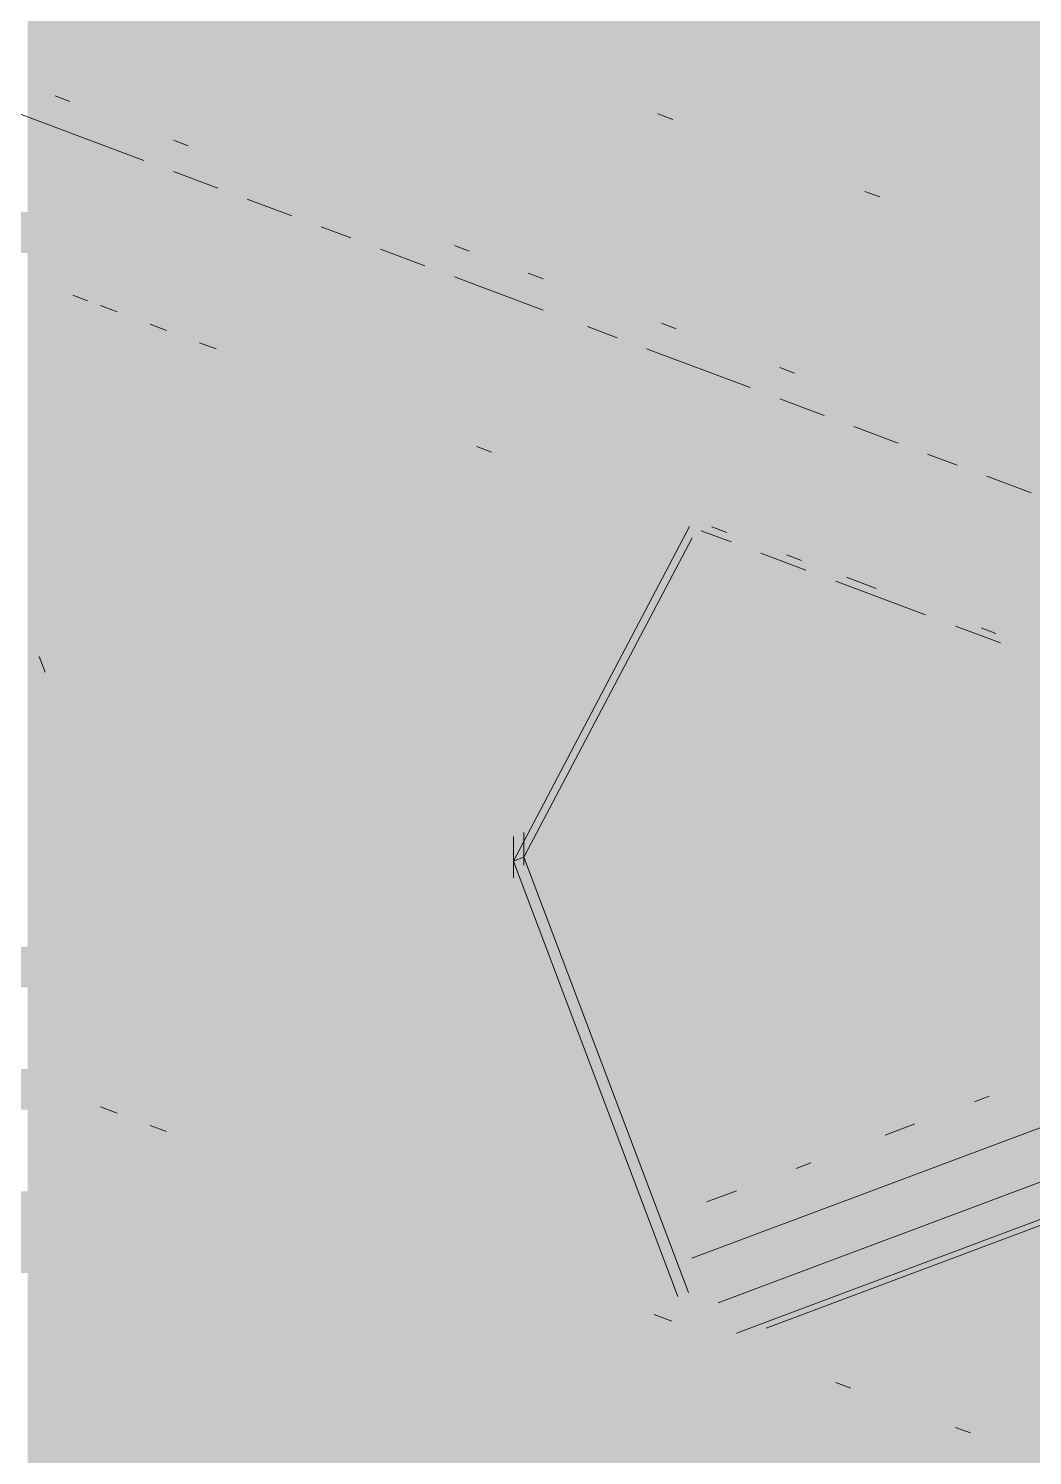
# Paper-space layout '03 3D Building and Roof' of a CAD drawing. Header units: millimetres. Extents: x 5 to 415, y 5 to 292.
# Drawn here: x 134.23 to 138.45, y 83.29 to 89.29 of the extents above; entities that cross this region are included whole.
import ezdxf

# ---------------------------------------------------------------- set-up
doc = ezdxf.new("R2010")
doc.units = ezdxf.units.MM
doc.layers.add('EXISTING', color=7, linetype='Continuous')
doc.layers.add('IMAGES', color=7, linetype='Continuous')

# ---------------------------------------------------------------- blocks, each defined once
blk = doc.blocks.new('SHEET_03')
at = {"layer": 'EXISTING', "color": 250, "lineweight": 9}
for p, q in [((134.7116, 88.7319), (134.0277, 88.9881)), ((134.3386, 89.0028), (134.4007, 88.9795)), ((136.9352, 88.904), (136.873, 88.9273)), ((134.836, 88.8164), (134.8982, 88.7931)), ((135.0225, 88.6154), (134.836, 88.6853)), ((135.3334, 88.499), (135.1469, 88.5688)), ((137.8057, 88.5779), (137.7435, 88.6012)), ((135.5821, 88.4058), (135.4578, 88.4524)), ((135.893, 88.2893), (135.7065, 88.3592)), ((136.0174, 88.3739), (136.0795, 88.3506)), ((136.3283, 88.2574), (136.3904, 88.2341)), ((136.3904, 88.103), (136.0174, 88.2428)), ((134.4127, 88.1652), (134.4756, 88.1416)), ((134.599, 88.0954), (134.5296, 88.1214)), ((134.8073, 88.0173), (134.7379, 88.0433)), ((136.7013, 87.9865), (136.577, 88.0331)), ((136.8879, 88.0478), (136.95, 88.0245)), ((135.0157, 87.9393), (134.9462, 87.9653)), ((137.2609, 87.7769), (136.8257, 87.94)), ((137.3853, 87.8614), (137.4475, 87.8381)), ((137.5718, 87.6604), (137.3853, 87.7303)), ((137.8827, 87.544), (137.6962, 87.6139)), ((136.1112, 87.5289), (136.1741, 87.5053)), ((138.1314, 87.4508), (138.0071, 87.4974)), ((138.4423, 87.3344), (138.2558, 87.4042)), ((136.2655, 85.7877), (137.0062, 87.1936)), ((137.1622, 87.1685), (137.0993, 87.192)), ((137.0169, 87.1464), (136.31, 85.8044)), ((137.0548, 87.1754), (137.1807, 87.1283)), ((137.3065, 87.0811), (137.4952, 87.0104)), ((137.4767, 87.0507), (137.4138, 87.0742)), ((137.621, 86.9633), (137.9985, 86.8219)), ((137.7913, 86.9328), (137.6655, 86.98)), ((138.1243, 86.7748), (138.313, 86.7041)), ((138.2945, 86.7443), (138.2316, 86.7679)), ((134.2719, 86.6468), (134.2966, 86.5814)), ((136.2655, 85.7534), (136.2655, 85.8908)), ((136.31, 85.9074), (136.31, 85.77)), ((136.31, 85.8044), (136.31, 85.8745)), ((136.2655, 85.8579), (136.2655, 85.7877)), ((136.2655, 85.7877), (136.31, 85.8044)), ((136.31, 85.8044), (137.0012, 83.9743)), ((136.2655, 85.7877), (136.2655, 85.7176)), ((136.9568, 83.9576), (136.2655, 85.7877)), ((137.0164, 84.1191), (139.0783, 84.8915)), ((138.2036, 84.7766), (138.266, 84.8)), ((134.5296, 84.7546), (134.599, 84.7286)), ((134.7379, 84.6766), (134.8073, 84.6506)), ((139.1886, 84.7044), (137.1266, 83.932)), ((137.8287, 84.6361), (137.9536, 84.6829)), ((137.2039, 83.804), (139.0783, 84.5062)), ((137.3288, 83.8254), (139.0783, 84.4808)), ((137.4538, 84.4957), (137.5162, 84.5191)), ((137.0789, 84.3552), (137.2038, 84.402)), ((136.858, 83.8824), (136.9321, 83.8546)), ((137.6839, 83.573), (137.621, 83.5966)), ((138.1872, 83.3845), (138.1243, 83.408))]:
    blk.add_line(p, q, dxfattribs=at)
at = {"layer": 'IMAGES', "color": 7}
for points in [[(134.2231, 89.2), (135.2513, 89.2), (134.2231, 89.3714), (135.2513, 89.3714)], [(135.2513, 89.2), (135.4227, 89.2), (135.2513, 89.3714), (135.4227, 89.3714)], [(135.4227, 89.2), (135.7654, 89.2), (135.4227, 89.3714), (135.7654, 89.3714)], [(135.7654, 89.2), (136.2795, 89.2), (135.7654, 89.3714), (136.2795, 89.3714)], [(136.2795, 89.2), (136.4509, 89.2), (136.2795, 89.3714), (136.4509, 89.3714)], [(136.4509, 89.2), (149.3031, 89.2), (136.4509, 89.3714), (149.3031, 89.3714)], [(134.2231, 89.0286), (134.5659, 89.0286), (134.2231, 89.2), (134.5659, 89.2)], [(134.5659, 89.0286), (134.7372, 89.0286), (134.5659, 89.2), (134.7372, 89.2)], [(134.7372, 89.0286), (135.7654, 89.0286), (134.7372, 89.2), (135.7654, 89.2)], [(135.7654, 89.0286), (135.9368, 89.0286), (135.7654, 89.2), (135.9368, 89.2)], [(135.9368, 89.0286), (136.2795, 89.0286), (135.9368, 89.2), (136.2795, 89.2)], [(136.2795, 89.0286), (136.6222, 89.0286), (136.2795, 89.2), (136.6222, 89.2)], [(136.6222, 89.0286), (136.7936, 89.0286), (136.6222, 89.2), (136.7936, 89.2)], [(136.7936, 89.0286), (136.965, 89.0286), (136.7936, 89.2), (136.965, 89.2)], [(136.965, 89.0286), (137.1363, 89.0286), (136.965, 89.2), (137.1363, 89.2)], [(137.1363, 89.0286), (148.9604, 89.0286), (137.1363, 89.2), (148.9604, 89.2)], [(134.2231, 88.6857), (134.3945, 88.6857), (134.2231, 89.0286), (134.3945, 89.0286)], [(134.3945, 88.8571), (134.5659, 88.8571), (134.3945, 89.0286), (134.5659, 89.0286)], [(134.5659, 88.8571), (135.08, 88.8571), (134.5659, 89.0286), (135.08, 89.0286)], [(135.08, 88.8571), (135.2513, 88.8571), (135.08, 89.0286), (135.2513, 89.0286)], [(135.2513, 88.8571), (136.1081, 88.8571), (135.2513, 89.0286), (136.1081, 89.0286)], [(136.1081, 88.8571), (136.2795, 88.8571), (136.1081, 89.0286), (136.2795, 89.0286)], [(136.2795, 88.8571), (136.7936, 88.8571), (136.2795, 89.0286), (136.7936, 89.0286)], [(136.7936, 88.8571), (136.965, 88.8571), (136.7936, 89.0286), (136.965, 89.0286)], [(136.965, 88.8571), (137.1363, 88.8571), (136.965, 89.0286), (137.1363, 89.0286)], [(137.1363, 88.8571), (137.3077, 88.8571), (137.1363, 89.0286), (137.3077, 89.0286)], [(137.3077, 88.8571), (137.479, 88.8571), (137.3077, 89.0286), (137.479, 89.0286)], [(137.479, 88.8571), (148.2749, 88.8571), (137.479, 89.0286), (148.2749, 89.0286)], [(134.3945, 88.6857), (134.5659, 88.6857), (134.3945, 88.8571), (134.5659, 88.8571)], [(134.5659, 88.6857), (134.7372, 88.6857), (134.5659, 88.8571), (134.7372, 88.8571)], [(134.7372, 88.6857), (134.9086, 88.6857), (134.7372, 88.8571), (134.9086, 88.8571)], [(134.9086, 88.6857), (135.08, 88.6857), (134.9086, 88.8571), (135.08, 88.8571)], [(135.08, 88.6857), (135.2513, 88.6857), (135.08, 88.8571), (135.2513, 88.8571)], [(135.2513, 88.6857), (135.4227, 88.6857), (135.2513, 88.8571), (135.4227, 88.8571)], [(135.4227, 88.6857), (135.594, 88.6857), (135.4227, 88.8571), (135.594, 88.8571)], [(135.594, 88.6857), (136.965, 88.6857), (135.594, 88.8571), (136.965, 88.8571)], [(136.965, 88.6857), (137.3077, 88.6857), (136.965, 88.8571), (137.3077, 88.8571)], [(137.3077, 88.6857), (137.6504, 88.6857), (137.3077, 88.8571), (137.6504, 88.8571)], [(137.6504, 88.6857), (137.8218, 88.6857), (137.6504, 88.8571), (137.8218, 88.8571)], [(137.8218, 88.6857), (137.9931, 88.6857), (137.8218, 88.8571), (137.9931, 88.8571)], [(137.9931, 88.6857), (147.7608, 88.6857), (137.9931, 88.8571), (147.7608, 88.8571)], [(134.2231, 88.5143), (134.5659, 88.5143), (134.2231, 88.6857), (134.5659, 88.6857)], [(134.5659, 88.5143), (134.9086, 88.5143), (134.5659, 88.6857), (134.9086, 88.6857)], [(134.9086, 88.5143), (135.2513, 88.5143), (134.9086, 88.6857), (135.2513, 88.6857)], [(135.2513, 88.5143), (135.4227, 88.5143), (135.2513, 88.6857), (135.4227, 88.6857)], [(135.4227, 88.5143), (135.594, 88.5143), (135.4227, 88.6857), (135.594, 88.6857)], [(135.594, 88.5143), (135.7654, 88.5143), (135.594, 88.6857), (135.7654, 88.6857)], [(135.7654, 88.5143), (135.9368, 88.5143), (135.7654, 88.6857), (135.9368, 88.6857)], [(135.9368, 88.5143), (136.1081, 88.5143), (135.9368, 88.6857), (136.1081, 88.6857)], [(136.1081, 88.5143), (137.3077, 88.5143), (136.1081, 88.6857), (137.3077, 88.6857)], [(137.3077, 88.5143), (137.479, 88.5143), (137.3077, 88.6857), (137.479, 88.6857)], [(137.479, 88.5143), (137.6504, 88.5143), (137.479, 88.6857), (137.6504, 88.6857)], [(137.6504, 88.5143), (137.9931, 88.5143), (137.6504, 88.6857), (137.9931, 88.6857)], [(137.9931, 88.5143), (138.1645, 88.5143), (137.9931, 88.6857), (138.1645, 88.6857)], [(138.1645, 88.5143), (138.3359, 88.5143), (138.1645, 88.6857), (138.3359, 88.6857)], [(138.3359, 88.5143), (138.5072, 88.5143), (138.3359, 88.6857), (138.5072, 88.6857)], [(134.0518, 88.3429), (134.3945, 88.3429), (134.0518, 88.5143), (134.3945, 88.5143)], [(134.3945, 88.3429), (134.5659, 88.3429), (134.3945, 88.5143), (134.5659, 88.5143)], [(134.5659, 88.3429), (134.9086, 88.3429), (134.5659, 88.5143), (134.9086, 88.5143)], [(134.9086, 88.3429), (135.08, 88.3429), (134.9086, 88.5143), (135.08, 88.5143)], [(135.08, 88.3429), (135.2513, 88.3429), (135.08, 88.5143), (135.2513, 88.5143)], [(135.2513, 88.3429), (135.594, 88.3429), (135.2513, 88.5143), (135.594, 88.5143)], [(135.594, 88.3429), (135.7654, 88.3429), (135.594, 88.5143), (135.7654, 88.5143)], [(135.7654, 88.3429), (135.9368, 88.3429), (135.7654, 88.5143), (135.9368, 88.5143)], [(135.9368, 88.3429), (136.1081, 88.3429), (135.9368, 88.5143), (136.1081, 88.5143)], [(136.1081, 88.3429), (136.2795, 88.3429), (136.1081, 88.5143), (136.2795, 88.5143)], [(136.2795, 88.3429), (136.6222, 88.3429), (136.2795, 88.5143), (136.6222, 88.5143)], [(136.6222, 88.3429), (137.9931, 88.3429), (136.6222, 88.5143), (137.9931, 88.5143)], [(137.9931, 88.3429), (138.1645, 88.3429), (137.9931, 88.5143), (138.1645, 88.5143)], [(138.1645, 88.3429), (138.3359, 88.3429), (138.1645, 88.5143), (138.3359, 88.5143)], [(138.3359, 88.3429), (138.5072, 88.3429), (138.3359, 88.5143), (138.5072, 88.5143)], [(134.2231, 88.1714), (134.3945, 88.1714), (134.2231, 88.3429), (134.3945, 88.3429)], [(134.3945, 88.1714), (134.5659, 88.1714), (134.3945, 88.3429), (134.5659, 88.3429)], [(134.5659, 88.1714), (134.7372, 88.1714), (134.5659, 88.3429), (134.7372, 88.3429)], [(134.7372, 88.1714), (135.08, 88.1714), (134.7372, 88.3429), (135.08, 88.3429)], [(135.08, 88.1714), (135.4227, 88.1714), (135.08, 88.3429), (135.4227, 88.3429)], [(135.4227, 88.1714), (135.594, 88.1714), (135.4227, 88.3429), (135.594, 88.3429)], [(135.594, 88.1714), (135.7654, 88.1714), (135.594, 88.3429), (135.7654, 88.3429)], [(135.7654, 88.1714), (135.9368, 88.1714), (135.7654, 88.3429), (135.9368, 88.3429)], [(135.9368, 88.1714), (136.1081, 88.1714), (135.9368, 88.3429), (136.1081, 88.3429)], [(136.1081, 88.1714), (136.2795, 88.1714), (136.1081, 88.3429), (136.2795, 88.3429)], [(136.2795, 88.1714), (136.4509, 88.1714), (136.2795, 88.3429), (136.4509, 88.3429)], [(136.4509, 88.1714), (136.6222, 88.1714), (136.4509, 88.3429), (136.6222, 88.3429)], [(136.6222, 88.1714), (137.1363, 88.1714), (136.6222, 88.3429), (137.1363, 88.3429)], [(137.1363, 88.1714), (137.9931, 88.1714), (137.1363, 88.3429), (137.9931, 88.3429)], [(137.9931, 88.1714), (138.3359, 88.1714), (137.9931, 88.3429), (138.3359, 88.3429)], [(138.3359, 88.1714), (138.5072, 88.1714), (138.3359, 88.3429), (138.5072, 88.3429)], [(134.2231, 88), (134.5659, 88), (134.2231, 88.1714), (134.5659, 88.1714)], [(134.5659, 88), (134.7372, 88), (134.5659, 88.1714), (134.7372, 88.1714)], [(134.7372, 88), (134.9086, 88), (134.7372, 88.1714), (134.9086, 88.1714)], [(134.9086, 88), (135.08, 88), (134.9086, 88.1714), (135.08, 88.1714)], [(135.08, 88), (135.2513, 88), (135.08, 88.1714), (135.2513, 88.1714)], [(135.2513, 88), (135.4227, 88), (135.2513, 88.1714), (135.4227, 88.1714)], [(135.4227, 88), (135.594, 88), (135.4227, 88.1714), (135.594, 88.1714)], [(135.594, 88), (135.7654, 88), (135.594, 88.1714), (135.7654, 88.1714)], [(135.7654, 88), (135.9368, 88), (135.7654, 88.1714), (135.9368, 88.1714)], [(135.9368, 88), (136.1081, 88), (135.9368, 88.1714), (136.1081, 88.1714)], [(136.1081, 88), (136.2795, 88), (136.1081, 88.1714), (136.2795, 88.1714)], [(136.2795, 88), (136.4509, 88), (136.2795, 88.1714), (136.4509, 88.1714)], [(136.4509, 88), (136.6222, 88), (136.4509, 88.1714), (136.6222, 88.1714)], [(136.6222, 88), (136.7936, 88), (136.6222, 88.1714), (136.7936, 88.1714)], [(136.7936, 88), (136.965, 88), (136.7936, 88.1714), (136.965, 88.1714)], [(136.965, 88), (137.1363, 88), (136.965, 88.1714), (137.1363, 88.1714)], [(137.1363, 88), (137.3077, 88), (137.1363, 88.1714), (137.3077, 88.1714)], [(137.3077, 88), (137.479, 88), (137.3077, 88.1714), (137.479, 88.1714)], [(137.479, 88), (137.6504, 88), (137.479, 88.1714), (137.6504, 88.1714)], [(137.6504, 88), (138.3359, 88), (137.6504, 88.1714), (138.3359, 88.1714)], [(138.3359, 88), (138.5072, 88), (138.3359, 88.1714), (138.5072, 88.1714)], [(134.2231, 87.8286), (134.3945, 87.8286), (134.2231, 88), (134.3945, 88)], [(134.3945, 87.8286), (134.5659, 87.8286), (134.3945, 88), (134.5659, 88)], [(134.5659, 87.8286), (134.7372, 87.8286), (134.5659, 88), (134.7372, 88)], [(134.7372, 87.8286), (134.9086, 87.8286), (134.7372, 88), (134.9086, 88)], [(134.9086, 87.8286), (135.08, 87.8286), (134.9086, 88), (135.08, 88)], [(135.08, 87.8286), (135.2513, 87.8286), (135.08, 88), (135.2513, 88)], [(135.2513, 87.8286), (135.9368, 87.8286), (135.2513, 88), (135.9368, 88)], [(135.9368, 87.8286), (136.2795, 87.8286), (135.9368, 88), (136.2795, 88)], [(136.2795, 87.8286), (136.4509, 87.8286), (136.2795, 88), (136.4509, 88)], [(136.4509, 87.8286), (136.6222, 87.8286), (136.4509, 88), (136.6222, 88)], [(136.6222, 87.8286), (136.965, 87.8286), (136.6222, 88), (136.965, 88)], [(136.965, 87.8286), (137.1363, 87.8286), (136.965, 88), (137.1363, 88)], [(137.1363, 87.8286), (137.3077, 87.8286), (137.1363, 88), (137.3077, 88)], [(137.3077, 87.8286), (137.479, 87.8286), (137.3077, 88), (137.479, 88)], [(137.479, 87.8286), (137.6504, 87.8286), (137.479, 88), (137.6504, 88)], [(137.6504, 87.8286), (137.8218, 87.8286), (137.6504, 88), (137.8218, 88)], [(137.8218, 87.8286), (138.8499, 87.8286), (137.8218, 88), (138.8499, 88)], [(134.2231, 87.6571), (134.3945, 87.6571), (134.2231, 87.8286), (134.3945, 87.8286)], [(134.3945, 87.6571), (134.7372, 87.6571), (134.3945, 87.8286), (134.7372, 87.8286)], [(134.7372, 87.6571), (134.9086, 87.6571), (134.7372, 87.8286), (134.9086, 87.8286)], [(134.9086, 87.6571), (135.08, 87.6571), (134.9086, 87.8286), (135.08, 87.8286)], [(135.08, 87.6571), (135.2513, 87.6571), (135.08, 87.8286), (135.2513, 87.8286)], [(135.2513, 87.6571), (135.4227, 87.6571), (135.2513, 87.8286), (135.4227, 87.8286)], [(135.4227, 87.6571), (135.594, 87.6571), (135.4227, 87.8286), (135.594, 87.8286)], [(135.594, 87.6571), (135.7654, 87.6571), (135.594, 87.8286), (135.7654, 87.8286)], [(135.7654, 87.6571), (135.9368, 87.6571), (135.7654, 87.8286), (135.9368, 87.8286)], [(135.9368, 87.6571), (136.1081, 87.6571), (135.9368, 87.8286), (136.1081, 87.8286)], [(136.1081, 87.6571), (136.6222, 87.6571), (136.1081, 87.8286), (136.6222, 87.8286)], [(136.6222, 87.6571), (136.7936, 87.6571), (136.6222, 87.8286), (136.7936, 87.8286)], [(136.7936, 87.6571), (136.965, 87.6571), (136.7936, 87.8286), (136.965, 87.8286)], [(136.965, 87.6571), (137.1363, 87.6571), (136.965, 87.8286), (137.1363, 87.8286)], [(137.1363, 87.6571), (137.3077, 87.6571), (137.1363, 87.8286), (137.3077, 87.8286)], [(137.3077, 87.6571), (137.479, 87.6571), (137.3077, 87.8286), (137.479, 87.8286)], [(137.479, 87.6571), (137.6504, 87.6571), (137.479, 87.8286), (137.6504, 87.8286)], [(137.6504, 87.6571), (137.8218, 87.6571), (137.6504, 87.8286), (137.8218, 87.8286)], [(137.8218, 87.6571), (137.9931, 87.6571), (137.8218, 87.8286), (137.9931, 87.8286)], [(137.9931, 87.6571), (138.1645, 87.6571), (137.9931, 87.8286), (138.1645, 87.8286)], [(138.1645, 87.6571), (138.3359, 87.6571), (138.1645, 87.8286), (138.3359, 87.8286)], [(138.3359, 87.6571), (139.364, 87.6571), (138.3359, 87.8286), (139.364, 87.8286)], [(134.2231, 87.4857), (134.9086, 87.4857), (134.2231, 87.6571), (134.9086, 87.6571)], [(134.9086, 87.4857), (135.08, 87.4857), (134.9086, 87.6571), (135.08, 87.6571)], [(135.08, 87.4857), (135.2513, 87.4857), (135.08, 87.6571), (135.2513, 87.6571)], [(135.2513, 87.4857), (135.594, 87.4857), (135.2513, 87.6571), (135.594, 87.6571)], [(135.594, 87.4857), (135.7654, 87.4857), (135.594, 87.6571), (135.7654, 87.6571)], [(135.7654, 87.4857), (135.9368, 87.4857), (135.7654, 87.6571), (135.9368, 87.6571)], [(135.9368, 87.4857), (136.1081, 87.4857), (135.9368, 87.6571), (136.1081, 87.6571)], [(136.1081, 87.4857), (136.2795, 87.4857), (136.1081, 87.6571), (136.2795, 87.6571)], [(136.2795, 87.4857), (136.4509, 87.4857), (136.2795, 87.6571), (136.4509, 87.6571)], [(136.4509, 87.4857), (136.6222, 87.4857), (136.4509, 87.6571), (136.6222, 87.6571)], [(136.6222, 87.4857), (136.7936, 87.4857), (136.6222, 87.6571), (136.7936, 87.6571)], [(136.7936, 87.4857), (137.1363, 87.4857), (136.7936, 87.6571), (137.1363, 87.6571)], [(137.1363, 87.4857), (137.3077, 87.4857), (137.1363, 87.6571), (137.3077, 87.6571)], [(137.3077, 87.4857), (137.479, 87.4857), (137.3077, 87.6571), (137.479, 87.6571)], [(137.479, 87.4857), (137.6504, 87.4857), (137.479, 87.6571), (137.6504, 87.6571)], [(137.6504, 87.4857), (137.9931, 87.4857), (137.6504, 87.6571), (137.9931, 87.6571)], [(137.9931, 87.4857), (138.1645, 87.4857), (137.9931, 87.6571), (138.1645, 87.6571)], [(138.1645, 87.4857), (138.3359, 87.4857), (138.1645, 87.6571), (138.3359, 87.6571)], [(138.3359, 87.4857), (138.5072, 87.4857), (138.3359, 87.6571), (138.5072, 87.6571)], [(134.2231, 87.1429), (134.3945, 87.1429), (134.2231, 87.4857), (134.3945, 87.4857)], [(134.3945, 87.3143), (135.594, 87.3143), (134.3945, 87.4857), (135.594, 87.4857)], [(135.594, 87.3143), (135.9368, 87.3143), (135.594, 87.4857), (135.9368, 87.4857)], [(135.9368, 87.3143), (136.1081, 87.3143), (135.9368, 87.4857), (136.1081, 87.4857)], [(136.1081, 87.3143), (136.2795, 87.3143), (136.1081, 87.4857), (136.2795, 87.4857)], [(136.2795, 87.3143), (136.4509, 87.3143), (136.2795, 87.4857), (136.4509, 87.4857)], [(136.4509, 87.3143), (136.6222, 87.3143), (136.4509, 87.4857), (136.6222, 87.4857)], [(136.6222, 87.3143), (136.7936, 87.3143), (136.6222, 87.4857), (136.7936, 87.4857)], [(136.7936, 87.3143), (136.965, 87.3143), (136.7936, 87.4857), (136.965, 87.4857)], [(136.965, 87.3143), (137.479, 87.3143), (136.965, 87.4857), (137.479, 87.4857)], [(137.479, 87.3143), (137.6504, 87.3143), (137.479, 87.4857), (137.6504, 87.4857)], [(137.6504, 87.3143), (137.8218, 87.3143), (137.6504, 87.4857), (137.8218, 87.4857)], [(137.8218, 87.3143), (137.9931, 87.3143), (137.8218, 87.4857), (137.9931, 87.4857)], [(137.9931, 87.3143), (138.1645, 87.3143), (137.9931, 87.4857), (138.1645, 87.4857)], [(138.1645, 87.3143), (138.3359, 87.3143), (138.1645, 87.4857), (138.3359, 87.4857)], [(138.3359, 87.3143), (138.5072, 87.3143), (138.3359, 87.4857), (138.5072, 87.4857)], [(134.3945, 87.1429), (135.9368, 87.1429), (134.3945, 87.3143), (135.9368, 87.3143)], [(135.9368, 87.1429), (136.4509, 87.1429), (135.9368, 87.3143), (136.4509, 87.3143)], [(136.4509, 87.1429), (136.6222, 87.1429), (136.4509, 87.3143), (136.6222, 87.3143)], [(136.6222, 87.1429), (136.965, 87.1429), (136.6222, 87.3143), (136.965, 87.3143)], [(136.965, 87.1429), (137.1363, 87.1429), (136.965, 87.3143), (137.1363, 87.3143)], [(137.1363, 87.1429), (137.3077, 87.1429), (137.1363, 87.3143), (137.3077, 87.3143)], [(137.3077, 87.1429), (137.479, 87.1429), (137.3077, 87.3143), (137.479, 87.3143)], [(137.479, 87.1429), (137.9931, 87.1429), (137.479, 87.3143), (137.9931, 87.3143)], [(137.9931, 87.1429), (138.1645, 87.1429), (137.9931, 87.3143), (138.1645, 87.3143)], [(138.1645, 87.1429), (138.3359, 87.1429), (138.1645, 87.3143), (138.3359, 87.3143)], [(138.3359, 87.1429), (138.6786, 87.1429), (138.3359, 87.3143), (138.6786, 87.3143)], [(134.2231, 86.9714), (134.3945, 86.9714), (134.2231, 87.1429), (134.3945, 87.1429)], [(134.3945, 86.9714), (136.4509, 86.9714), (134.3945, 87.1429), (136.4509, 87.1429)], [(136.4509, 86.9714), (136.6222, 86.9714), (136.4509, 87.1429), (136.6222, 87.1429)], [(136.6222, 86.9714), (136.7936, 86.9714), (136.6222, 87.1429), (136.7936, 87.1429)], [(136.7936, 86.9714), (136.965, 86.9714), (136.7936, 87.1429), (136.965, 87.1429)], [(136.965, 86.9714), (137.1363, 86.9714), (136.965, 87.1429), (137.1363, 87.1429)], [(137.1363, 86.9714), (137.3077, 86.9714), (137.1363, 87.1429), (137.3077, 87.1429)], [(137.3077, 86.9714), (137.479, 86.9714), (137.3077, 87.1429), (137.479, 87.1429)], [(137.479, 86.9714), (137.6504, 86.9714), (137.479, 87.1429), (137.6504, 87.1429)], [(137.6504, 86.9714), (137.8218, 86.9714), (137.6504, 87.1429), (137.8218, 87.1429)], [(137.8218, 86.9714), (138.3359, 86.9714), (137.8218, 87.1429), (138.3359, 87.1429)], [(138.3359, 86.8), (138.5072, 86.8), (138.3359, 87.1429), (138.5072, 87.1429)], [(134.2231, 86.8), (134.3945, 86.8), (134.2231, 86.9714), (134.3945, 86.9714)], [(134.3945, 86.6286), (134.5659, 86.6286), (134.3945, 86.9714), (134.5659, 86.9714)], [(134.5659, 86.8), (136.6222, 86.8), (134.5659, 86.9714), (136.6222, 86.9714)], [(136.6222, 86.8), (136.7936, 86.8), (136.6222, 86.9714), (136.7936, 86.9714)], [(136.7936, 86.8), (136.965, 86.8), (136.7936, 86.9714), (136.965, 86.9714)], [(136.965, 86.8), (137.1363, 86.8), (136.965, 86.9714), (137.1363, 86.9714)], [(137.1363, 86.8), (137.3077, 86.8), (137.1363, 86.9714), (137.3077, 86.9714)], [(137.3077, 86.8), (137.479, 86.8), (137.3077, 86.9714), (137.479, 86.9714)], [(137.479, 86.8), (137.6504, 86.8), (137.479, 86.9714), (137.6504, 86.9714)], [(137.6504, 86.8), (137.8218, 86.8), (137.6504, 86.9714), (137.8218, 86.9714)], [(137.8218, 86.8), (137.9931, 86.8), (137.8218, 86.9714), (137.9931, 86.9714)], [(137.9931, 86.8), (138.1645, 86.8), (137.9931, 86.9714), (138.1645, 86.9714)], [(138.1645, 86.8), (138.3359, 86.8), (138.1645, 86.9714), (138.3359, 86.9714)], [(134.2231, 86.6286), (134.3945, 86.6286), (134.2231, 86.8), (134.3945, 86.8)], [(134.5659, 86.6286), (136.4509, 86.6286), (134.5659, 86.8), (136.4509, 86.8)], [(136.4509, 86.6286), (136.6222, 86.6286), (136.4509, 86.8), (136.6222, 86.8)], [(136.6222, 86.6286), (136.7936, 86.6286), (136.6222, 86.8), (136.7936, 86.8)], [(136.7936, 86.6286), (136.965, 86.6286), (136.7936, 86.8), (136.965, 86.8)], [(136.965, 86.6286), (137.1363, 86.6286), (136.965, 86.8), (137.1363, 86.8)], [(137.1363, 86.6286), (137.3077, 86.6286), (137.1363, 86.8), (137.3077, 86.8)], [(137.3077, 86.6286), (137.479, 86.6286), (137.3077, 86.8), (137.479, 86.8)], [(137.479, 86.6286), (137.6504, 86.6286), (137.479, 86.8), (137.6504, 86.8)], [(137.6504, 86.6286), (137.8218, 86.6286), (137.6504, 86.8), (137.8218, 86.8)], [(137.8218, 86.6286), (137.9931, 86.6286), (137.8218, 86.8), (137.9931, 86.8)], [(137.9931, 86.6286), (138.3359, 86.6286), (137.9931, 86.8), (138.3359, 86.8)], [(138.3359, 86.6286), (138.5072, 86.6286), (138.3359, 86.8), (138.5072, 86.8)], [(134.2231, 86.2857), (134.3945, 86.2857), (134.2231, 86.6286), (134.3945, 86.6286)], [(134.3945, 86.4571), (134.5659, 86.4571), (134.3945, 86.6286), (134.5659, 86.6286)], [(134.5659, 86.1143), (136.2795, 86.1143), (134.5659, 86.6286), (136.2795, 86.6286)], [(136.2795, 86.2857), (136.4509, 86.2857), (136.2795, 86.6286), (136.4509, 86.6286)], [(136.4509, 86.4571), (136.6222, 86.4571), (136.4509, 86.6286), (136.6222, 86.6286)], [(136.6222, 86.4571), (136.7936, 86.4571), (136.6222, 86.6286), (136.7936, 86.6286)], [(136.7936, 86.4571), (136.965, 86.4571), (136.7936, 86.6286), (136.965, 86.6286)], [(136.965, 86.4571), (137.1363, 86.4571), (136.965, 86.6286), (137.1363, 86.6286)], [(137.1363, 86.4571), (137.8218, 86.4571), (137.1363, 86.6286), (137.8218, 86.6286)], [(137.8218, 86.4571), (138.1645, 86.4571), (137.8218, 86.6286), (138.1645, 86.6286)], [(138.1645, 86.4571), (138.3359, 86.4571), (138.1645, 86.6286), (138.3359, 86.6286)], [(138.3359, 86.4571), (138.6786, 86.4571), (138.3359, 86.6286), (138.6786, 86.6286)], [(134.3945, 86.2857), (134.5659, 86.2857), (134.3945, 86.4571), (134.5659, 86.4571)], [(136.4509, 86.2857), (136.6222, 86.2857), (136.4509, 86.4571), (136.6222, 86.4571)], [(136.6222, 86.2857), (136.7936, 86.2857), (136.6222, 86.4571), (136.7936, 86.4571)], [(136.7936, 86.2857), (137.1363, 86.2857), (136.7936, 86.4571), (137.1363, 86.4571)], [(137.1363, 86.2857), (138.1645, 86.2857), (137.1363, 86.4571), (138.1645, 86.4571)], [(138.1645, 86.2857), (138.3359, 86.2857), (138.1645, 86.4571), (138.3359, 86.4571)], [(138.3359, 86.2857), (138.5072, 86.2857), (138.3359, 86.4571), (138.5072, 86.4571)], [(134.2231, 86.1143), (134.3945, 86.1143), (134.2231, 86.2857), (134.3945, 86.2857)], [(134.3945, 86.1143), (134.5659, 86.1143), (134.3945, 86.2857), (134.5659, 86.2857)], [(136.2795, 86.1143), (136.4509, 86.1143), (136.2795, 86.2857), (136.4509, 86.2857)], [(136.4509, 86.1143), (136.6222, 86.1143), (136.4509, 86.2857), (136.6222, 86.2857)], [(136.6222, 86.1143), (136.7936, 86.1143), (136.6222, 86.2857), (136.7936, 86.2857)], [(136.7936, 86.1143), (136.965, 86.1143), (136.7936, 86.2857), (136.965, 86.2857)], [(136.965, 86.1143), (138.3359, 86.1143), (136.965, 86.2857), (138.3359, 86.2857)], [(138.3359, 85.9429), (138.5072, 85.9429), (138.3359, 86.2857), (138.5072, 86.2857)], [(134.2231, 85.9429), (134.3945, 85.9429), (134.2231, 86.1143), (134.3945, 86.1143)], [(134.3945, 85.9429), (136.1081, 85.9429), (134.3945, 86.1143), (136.1081, 86.1143)], [(136.1081, 85.9429), (136.2795, 85.9429), (136.1081, 86.1143), (136.2795, 86.1143)], [(136.2795, 85.9429), (136.4509, 85.9429), (136.2795, 86.1143), (136.4509, 86.1143)], [(136.4509, 85.9429), (136.6222, 85.9429), (136.4509, 86.1143), (136.6222, 86.1143)], [(136.6222, 85.7714), (136.7936, 85.7714), (136.6222, 86.1143), (136.7936, 86.1143)], [(136.7936, 85.9429), (138.3359, 85.9429), (136.7936, 86.1143), (138.3359, 86.1143)], [(134.2231, 85.6), (134.3945, 85.6), (134.2231, 85.9429), (134.3945, 85.9429)], [(134.3945, 85.6), (135.9368, 85.6), (134.3945, 85.9429), (135.9368, 85.9429)], [(135.9368, 85.6), (136.1081, 85.6), (135.9368, 85.9429), (136.1081, 85.9429)], [(136.1081, 85.7714), (136.2795, 85.7714), (136.1081, 85.9429), (136.2795, 85.9429)], [(136.2795, 85.7714), (136.4509, 85.7714), (136.2795, 85.9429), (136.4509, 85.9429)], [(136.4509, 85.7714), (136.6222, 85.7714), (136.4509, 85.9429), (136.6222, 85.9429)], [(136.7936, 85.7714), (138.5072, 85.7714), (136.7936, 85.9429), (138.5072, 85.9429)], [(136.1081, 85.6), (136.2795, 85.6), (136.1081, 85.7714), (136.2795, 85.7714)], [(136.2795, 85.6), (136.4509, 85.6), (136.2795, 85.7714), (136.4509, 85.7714)], [(136.4509, 85.6), (136.6222, 85.6), (136.4509, 85.7714), (136.6222, 85.7714)], [(136.6222, 85.6), (136.7936, 85.6), (136.6222, 85.7714), (136.7936, 85.7714)], [(136.7936, 85.6), (138.6786, 85.6), (136.7936, 85.7714), (138.6786, 85.7714)], [(134.2231, 85.4286), (136.1081, 85.4286), (134.2231, 85.6), (136.1081, 85.6)], [(136.1081, 85.4286), (136.2795, 85.4286), (136.1081, 85.6), (136.2795, 85.6)], [(136.2795, 85.4286), (136.6222, 85.4286), (136.2795, 85.6), (136.6222, 85.6)], [(136.6222, 85.2571), (136.7936, 85.2571), (136.6222, 85.6), (136.7936, 85.6)], [(136.7936, 85.4286), (138.5072, 85.4286), (136.7936, 85.6), (138.5072, 85.6)], [(134.0518, 85.2571), (136.1081, 85.2571), (134.0518, 85.4286), (136.1081, 85.4286)], [(136.1081, 85.2571), (136.2795, 85.2571), (136.1081, 85.4286), (136.2795, 85.4286)], [(136.2795, 85.2571), (136.4509, 85.2571), (136.2795, 85.4286), (136.4509, 85.4286)], [(136.4509, 85.2571), (136.6222, 85.2571), (136.4509, 85.4286), (136.6222, 85.4286)], [(136.7936, 85.2571), (138.6786, 85.2571), (136.7936, 85.4286), (138.6786, 85.4286)], [(134.2231, 85.0857), (136.1081, 85.0857), (134.2231, 85.2571), (136.1081, 85.2571)], [(136.1081, 85.0857), (136.2795, 85.0857), (136.1081, 85.2571), (136.2795, 85.2571)], [(136.2795, 85.0857), (136.4509, 85.0857), (136.2795, 85.2571), (136.4509, 85.2571)], [(136.4509, 85.0857), (136.6222, 85.0857), (136.4509, 85.2571), (136.6222, 85.2571)], [(136.6222, 85.0857), (136.7936, 85.0857), (136.6222, 85.2571), (136.7936, 85.2571)], [(136.7936, 85.0857), (136.965, 85.0857), (136.7936, 85.2571), (136.965, 85.2571)], [(136.965, 85.0857), (138.1645, 85.0857), (136.965, 85.2571), (138.1645, 85.2571)], [(138.1645, 85.0857), (138.3359, 85.0857), (138.1645, 85.2571), (138.3359, 85.2571)], [(138.3359, 85.0857), (138.5072, 85.0857), (138.3359, 85.2571), (138.5072, 85.2571)], [(134.2231, 84.9143), (134.3945, 84.9143), (134.2231, 85.0857), (134.3945, 85.0857)], [(134.3945, 84.9143), (134.5659, 84.9143), (134.3945, 85.0857), (134.5659, 85.0857)], [(134.5659, 84.9143), (136.2795, 84.9143), (134.5659, 85.0857), (136.2795, 85.0857)], [(136.2795, 84.9143), (136.4509, 84.9143), (136.2795, 85.0857), (136.4509, 85.0857)], [(136.4509, 84.9143), (136.7936, 84.9143), (136.4509, 85.0857), (136.7936, 85.0857)], [(136.7936, 84.9143), (136.965, 84.9143), (136.7936, 85.0857), (136.965, 85.0857)], [(136.965, 84.9143), (137.8218, 84.9143), (136.965, 85.0857), (137.8218, 85.0857)], [(137.8218, 84.9143), (137.9931, 84.9143), (137.8218, 85.0857), (137.9931, 85.0857)], [(137.9931, 84.9143), (138.1645, 84.9143), (137.9931, 85.0857), (138.1645, 85.0857)], [(138.1645, 84.9143), (138.3359, 84.9143), (138.1645, 85.0857), (138.3359, 85.0857)], [(138.3359, 84.7429), (138.5072, 84.7429), (138.3359, 85.0857), (138.5072, 85.0857)], [(134.0518, 84.7429), (134.3945, 84.7429), (134.0518, 84.9143), (134.3945, 84.9143)], [(134.3945, 84.7429), (134.5659, 84.7429), (134.3945, 84.9143), (134.5659, 84.9143)], [(134.5659, 84.7429), (134.7372, 84.7429), (134.5659, 84.9143), (134.7372, 84.9143)], [(134.7372, 84.7429), (134.9086, 84.7429), (134.7372, 84.9143), (134.9086, 84.9143)], [(134.9086, 84.7429), (135.08, 84.7429), (134.9086, 84.9143), (135.08, 84.9143)], [(135.08, 84.7429), (135.2513, 84.7429), (135.08, 84.9143), (135.2513, 84.9143)], [(135.2513, 84.7429), (136.2795, 84.7429), (135.2513, 84.9143), (136.2795, 84.9143)], [(136.2795, 84.7429), (136.4509, 84.7429), (136.2795, 84.9143), (136.4509, 84.9143)], [(136.4509, 84.7429), (136.6222, 84.7429), (136.4509, 84.9143), (136.6222, 84.9143)], [(136.6222, 84.7429), (136.7936, 84.7429), (136.6222, 84.9143), (136.7936, 84.9143)], [(136.7936, 84.7429), (136.965, 84.7429), (136.7936, 84.9143), (136.965, 84.9143)], [(136.965, 84.7429), (137.1363, 84.7429), (136.965, 84.9143), (137.1363, 84.9143)], [(137.1363, 84.7429), (137.3077, 84.7429), (137.1363, 84.9143), (137.3077, 84.9143)], [(137.3077, 84.7429), (137.479, 84.7429), (137.3077, 84.9143), (137.479, 84.9143)], [(137.479, 84.7429), (137.6504, 84.7429), (137.479, 84.9143), (137.6504, 84.9143)], [(137.6504, 84.7429), (137.8218, 84.7429), (137.6504, 84.9143), (137.8218, 84.9143)], [(137.8218, 84.7429), (137.9931, 84.7429), (137.8218, 84.9143), (137.9931, 84.9143)], [(137.9931, 84.7429), (138.1645, 84.7429), (137.9931, 84.9143), (138.1645, 84.9143)], [(138.1645, 84.7429), (138.3359, 84.7429), (138.1645, 84.9143), (138.3359, 84.9143)], [(134.2231, 84.5714), (134.3945, 84.5714), (134.2231, 84.7429), (134.3945, 84.7429)], [(134.3945, 84.5714), (134.5659, 84.5714), (134.3945, 84.7429), (134.5659, 84.7429)], [(134.5659, 84.5714), (134.7372, 84.5714), (134.5659, 84.7429), (134.7372, 84.7429)], [(134.7372, 84.4), (134.9086, 84.4), (134.7372, 84.7429), (134.9086, 84.7429)], [(134.9086, 84.5714), (135.08, 84.5714), (134.9086, 84.7429), (135.08, 84.7429)], [(135.08, 84.5714), (135.2513, 84.5714), (135.08, 84.7429), (135.2513, 84.7429)], [(135.2513, 84.5714), (135.4227, 84.5714), (135.2513, 84.7429), (135.4227, 84.7429)], [(135.4227, 84.5714), (135.594, 84.5714), (135.4227, 84.7429), (135.594, 84.7429)], [(135.594, 84.5714), (136.2795, 84.5714), (135.594, 84.7429), (136.2795, 84.7429)], [(136.2795, 84.5714), (136.6222, 84.5714), (136.2795, 84.7429), (136.6222, 84.7429)], [(136.6222, 84.5714), (136.7936, 84.5714), (136.6222, 84.7429), (136.7936, 84.7429)], [(136.7936, 84.5714), (136.965, 84.5714), (136.7936, 84.7429), (136.965, 84.7429)], [(136.965, 84.5714), (137.3077, 84.5714), (136.965, 84.7429), (137.3077, 84.7429)], [(137.3077, 84.5714), (137.479, 84.5714), (137.3077, 84.7429), (137.479, 84.7429)], [(137.479, 84.5714), (137.8218, 84.5714), (137.479, 84.7429), (137.8218, 84.7429)], [(137.8218, 84.5714), (137.9931, 84.5714), (137.8218, 84.7429), (137.9931, 84.7429)], [(137.9931, 84.5714), (138.3359, 84.5714), (137.9931, 84.7429), (138.3359, 84.7429)], [(138.3359, 84.4), (138.8499, 84.4), (138.3359, 84.7429), (138.8499, 84.7429)], [(134.2231, 84.4), (134.3945, 84.4), (134.2231, 84.5714), (134.3945, 84.5714)], [(134.3945, 84.4), (134.7372, 84.4), (134.3945, 84.5714), (134.7372, 84.5714)], [(134.9086, 84.4), (135.2513, 84.4), (134.9086, 84.5714), (135.2513, 84.5714)], [(135.2513, 84.4), (135.4227, 84.4), (135.2513, 84.5714), (135.4227, 84.5714)], [(135.4227, 84.4), (135.594, 84.4), (135.4227, 84.5714), (135.594, 84.5714)], [(135.594, 84.4), (135.9368, 84.4), (135.594, 84.5714), (135.9368, 84.5714)], [(135.9368, 84.4), (136.4509, 84.4), (135.9368, 84.5714), (136.4509, 84.5714)], [(136.4509, 84.4), (136.6222, 84.4), (136.4509, 84.5714), (136.6222, 84.5714)], [(136.6222, 84.4), (136.7936, 84.4), (136.6222, 84.5714), (136.7936, 84.5714)], [(136.7936, 84.4), (136.965, 84.4), (136.7936, 84.5714), (136.965, 84.5714)], [(136.965, 84.4), (137.3077, 84.4), (136.965, 84.5714), (137.3077, 84.5714)], [(137.3077, 84.4), (137.479, 84.4), (137.3077, 84.5714), (137.479, 84.5714)], [(137.479, 84.4), (137.6504, 84.4), (137.479, 84.5714), (137.6504, 84.5714)], [(137.6504, 84.4), (137.8218, 84.4), (137.6504, 84.5714), (137.8218, 84.5714)], [(137.8218, 84.4), (138.1645, 84.4), (137.8218, 84.5714), (138.1645, 84.5714)], [(138.1645, 84.4), (138.3359, 84.4), (138.1645, 84.5714), (138.3359, 84.5714)], [(133.0236, 84.2286), (134.7372, 84.2286), (133.0236, 84.4), (134.7372, 84.4)], [(134.7372, 84.2286), (135.08, 84.2286), (134.7372, 84.4), (135.08, 84.4)], [(135.08, 84.2286), (135.2513, 84.2286), (135.08, 84.4), (135.2513, 84.4)], [(135.2513, 84.2286), (135.4227, 84.2286), (135.2513, 84.4), (135.4227, 84.4)], [(135.4227, 84.2286), (135.594, 84.2286), (135.4227, 84.4), (135.594, 84.4)], [(135.594, 84.2286), (135.7654, 84.2286), (135.594, 84.4), (135.7654, 84.4)], [(135.7654, 84.0571), (135.9368, 84.0571), (135.7654, 84.4), (135.9368, 84.4)], [(135.9368, 84.2286), (136.1081, 84.2286), (135.9368, 84.4), (136.1081, 84.4)], [(136.1081, 84.2286), (136.6222, 84.2286), (136.1081, 84.4), (136.6222, 84.4)], [(136.6222, 84.2286), (136.7936, 84.2286), (136.6222, 84.4), (136.7936, 84.4)], [(136.7936, 84.2286), (136.965, 84.2286), (136.7936, 84.4), (136.965, 84.4)], [(136.965, 84.2286), (137.1363, 84.2286), (136.965, 84.4), (137.1363, 84.4)], [(137.1363, 84.2286), (137.6504, 84.2286), (137.1363, 84.4), (137.6504, 84.4)], [(137.6504, 84.0571), (137.9931, 84.0571), (137.6504, 84.4), (137.9931, 84.4)], [(137.9931, 84.2286), (138.1645, 84.2286), (137.9931, 84.4), (138.1645, 84.4)], [(138.1645, 84.2286), (138.5072, 84.2286), (138.1645, 84.4), (138.5072, 84.4)], [(133.3663, 84.0571), (135.08, 84.0571), (133.3663, 84.2286), (135.08, 84.2286)], [(135.08, 84.0571), (135.4227, 84.0571), (135.08, 84.2286), (135.4227, 84.2286)], [(135.4227, 84.0571), (135.594, 84.0571), (135.4227, 84.2286), (135.594, 84.2286)], [(135.594, 84.0571), (135.7654, 84.0571), (135.594, 84.2286), (135.7654, 84.2286)], [(135.9368, 84.0571), (136.1081, 84.0571), (135.9368, 84.2286), (136.1081, 84.2286)], [(136.1081, 84.0571), (136.2795, 84.0571), (136.1081, 84.2286), (136.2795, 84.2286)], [(136.2795, 84.0571), (136.4509, 84.0571), (136.2795, 84.2286), (136.4509, 84.2286)], [(136.4509, 84.0571), (136.6222, 84.0571), (136.4509, 84.2286), (136.6222, 84.2286)], [(136.6222, 84.0571), (136.7936, 84.0571), (136.6222, 84.2286), (136.7936, 84.2286)], [(136.7936, 84.0571), (136.965, 84.0571), (136.7936, 84.2286), (136.965, 84.2286)], [(136.965, 84.0571), (137.6504, 84.0571), (136.965, 84.2286), (137.6504, 84.2286)], [(137.9931, 84.0571), (138.5072, 84.0571), (137.9931, 84.2286), (138.5072, 84.2286)], [(134.2231, 83.8857), (134.5659, 83.8857), (134.2231, 84.0571), (134.5659, 84.0571)], [(134.5659, 83.8857), (135.594, 83.8857), (134.5659, 84.0571), (135.594, 84.0571)], [(135.594, 83.8857), (135.7654, 83.8857), (135.594, 84.0571), (135.7654, 84.0571)], [(135.7654, 83.8857), (135.9368, 83.8857), (135.7654, 84.0571), (135.9368, 84.0571)], [(135.9368, 83.8857), (136.2795, 83.8857), (135.9368, 84.0571), (136.2795, 84.0571)], [(136.2795, 83.8857), (136.4509, 83.8857), (136.2795, 84.0571), (136.4509, 84.0571)], [(136.4509, 83.8857), (136.6222, 83.8857), (136.4509, 84.0571), (136.6222, 84.0571)], [(136.6222, 83.8857), (136.7936, 83.8857), (136.6222, 84.0571), (136.7936, 84.0571)], [(136.7936, 83.8857), (136.965, 83.8857), (136.7936, 84.0571), (136.965, 84.0571)], [(136.965, 83.8857), (137.1363, 83.8857), (136.965, 84.0571), (137.1363, 84.0571)], [(137.1363, 83.8857), (137.3077, 83.8857), (137.1363, 84.0571), (137.3077, 84.0571)], [(137.3077, 83.8857), (137.9931, 83.8857), (137.3077, 84.0571), (137.9931, 84.0571)], [(137.9931, 83.8857), (138.1645, 83.8857), (137.9931, 84.0571), (138.1645, 84.0571)], [(138.1645, 83.8857), (138.3359, 83.8857), (138.1645, 84.0571), (138.3359, 84.0571)], [(138.3359, 83.8857), (138.5072, 83.8857), (138.3359, 84.0571), (138.5072, 84.0571)], [(134.2231, 83.7143), (134.3945, 83.7143), (134.2231, 83.8857), (134.3945, 83.8857)], [(134.3945, 83.7143), (134.5659, 83.7143), (134.3945, 83.8857), (134.5659, 83.8857)], [(134.5659, 83.7143), (134.7372, 83.7143), (134.5659, 83.8857), (134.7372, 83.8857)], [(134.7372, 83.7143), (136.1081, 83.7143), (134.7372, 83.8857), (136.1081, 83.8857)], [(136.1081, 83.7143), (136.2795, 83.7143), (136.1081, 83.8857), (136.2795, 83.8857)], [(136.2795, 83.7143), (136.4509, 83.7143), (136.2795, 83.8857), (136.4509, 83.8857)], [(136.4509, 83.7143), (136.6222, 83.7143), (136.4509, 83.8857), (136.6222, 83.8857)], [(136.6222, 83.7143), (136.7936, 83.7143), (136.6222, 83.8857), (136.7936, 83.8857)], [(136.7936, 83.7143), (136.965, 83.7143), (136.7936, 83.8857), (136.965, 83.8857)], [(136.965, 83.7143), (137.3077, 83.7143), (136.965, 83.8857), (137.3077, 83.8857)], [(137.3077, 83.7143), (137.479, 83.7143), (137.3077, 83.8857), (137.479, 83.8857)], [(137.479, 83.7143), (137.6504, 83.7143), (137.479, 83.8857), (137.6504, 83.8857)], [(137.6504, 83.7143), (137.8218, 83.7143), (137.6504, 83.8857), (137.8218, 83.8857)], [(137.8218, 83.7143), (137.9931, 83.7143), (137.8218, 83.8857), (137.9931, 83.8857)], [(137.9931, 83.7143), (138.1645, 83.7143), (137.9931, 83.8857), (138.1645, 83.8857)], [(138.1645, 83.7143), (138.3359, 83.7143), (138.1645, 83.8857), (138.3359, 83.8857)], [(138.3359, 83.7143), (138.5072, 83.7143), (138.3359, 83.8857), (138.5072, 83.8857)], [(134.2231, 83.5429), (134.3945, 83.5429), (134.2231, 83.7143), (134.3945, 83.7143)], [(134.3945, 83.5429), (134.5659, 83.5429), (134.3945, 83.7143), (134.5659, 83.7143)], [(134.5659, 83.5429), (136.4509, 83.5429), (134.5659, 83.7143), (136.4509, 83.7143)], [(136.4509, 83.5429), (136.6222, 83.5429), (136.4509, 83.7143), (136.6222, 83.7143)], [(136.6222, 83.5429), (136.7936, 83.5429), (136.6222, 83.7143), (136.7936, 83.7143)], [(136.7936, 83.5429), (136.965, 83.5429), (136.7936, 83.7143), (136.965, 83.7143)], [(136.965, 83.5429), (137.1363, 83.5429), (136.965, 83.7143), (137.1363, 83.7143)], [(137.1363, 83.5429), (137.3077, 83.5429), (137.1363, 83.7143), (137.3077, 83.7143)], [(137.3077, 83.5429), (137.8218, 83.5429), (137.3077, 83.7143), (137.8218, 83.7143)], [(137.8218, 83.5429), (137.9931, 83.5429), (137.8218, 83.7143), (137.9931, 83.7143)], [(137.9931, 83.5429), (138.1645, 83.5429), (137.9931, 83.7143), (138.1645, 83.7143)], [(138.1645, 83.5429), (138.5072, 83.5429), (138.1645, 83.7143), (138.5072, 83.7143)], [(134.2231, 83.3714), (134.3945, 83.3714), (134.2231, 83.5429), (134.3945, 83.5429)], [(134.3945, 83.3714), (134.5659, 83.3714), (134.3945, 83.5429), (134.5659, 83.5429)], [(134.5659, 83.3714), (135.08, 83.3714), (134.5659, 83.5429), (135.08, 83.5429)], [(135.08, 83.3714), (135.2513, 83.3714), (135.08, 83.5429), (135.2513, 83.5429)], [(135.2513, 83.3714), (136.965, 83.3714), (135.2513, 83.5429), (136.965, 83.5429)], [(136.965, 83.3714), (137.1363, 83.3714), (136.965, 83.5429), (137.1363, 83.5429)], [(137.1363, 83.3714), (137.3077, 83.3714), (137.1363, 83.5429), (137.3077, 83.5429)], [(137.3077, 83.3714), (137.479, 83.3714), (137.3077, 83.5429), (137.479, 83.5429)], [(137.479, 83.3714), (137.6504, 83.3714), (137.479, 83.5429), (137.6504, 83.5429)], [(137.6504, 83.3714), (137.8218, 83.3714), (137.6504, 83.5429), (137.8218, 83.5429)], [(137.8218, 83.3714), (137.9931, 83.3714), (137.8218, 83.5429), (137.9931, 83.5429)], [(137.9931, 83.3714), (138.1645, 83.3714), (137.9931, 83.5429), (138.1645, 83.5429)], [(138.1645, 83.3714), (138.3359, 83.3714), (138.1645, 83.5429), (138.3359, 83.5429)], [(138.3359, 83.3714), (138.5072, 83.3714), (138.3359, 83.5429), (138.5072, 83.5429)], [(134.2231, 83.2), (134.3945, 83.2), (134.2231, 83.3714), (134.3945, 83.3714)], [(134.3945, 83.2), (134.5659, 83.2), (134.3945, 83.3714), (134.5659, 83.3714)], [(134.5659, 83.2), (134.7372, 83.2), (134.5659, 83.3714), (134.7372, 83.3714)], [(134.7372, 83.2), (134.9086, 83.2), (134.7372, 83.3714), (134.9086, 83.3714)], [(134.9086, 83.2), (135.4227, 83.2), (134.9086, 83.3714), (135.4227, 83.3714)], [(135.4227, 83.0286), (135.594, 83.0286), (135.4227, 83.3714), (135.594, 83.3714)], [(135.594, 83.2), (135.7654, 83.2), (135.594, 83.3714), (135.7654, 83.3714)], [(135.7654, 83.2), (135.9368, 83.2), (135.7654, 83.3714), (135.9368, 83.3714)], [(135.9368, 83.2), (136.2795, 83.2), (135.9368, 83.3714), (136.2795, 83.3714)], [(136.2795, 83.2), (137.3077, 83.2), (136.2795, 83.3714), (137.3077, 83.3714)], [(137.3077, 83.2), (137.6504, 83.2), (137.3077, 83.3714), (137.6504, 83.3714)], [(137.6504, 83.2), (137.8218, 83.2), (137.6504, 83.3714), (137.8218, 83.3714)], [(137.8218, 83.2), (137.9931, 83.2), (137.8218, 83.3714), (137.9931, 83.3714)], [(137.9931, 83.2), (138.3359, 83.2), (137.9931, 83.3714), (138.3359, 83.3714)], [(138.3359, 83.2), (138.6786, 83.2), (138.3359, 83.3714), (138.6786, 83.3714)]]:
    blk.add_solid(points, dxfattribs=at)

psp = doc.layouts.new('03 3D Building and Roof')

# ---------------------------------------------------------------- block references
psp.add_blockref('SHEET_03', (0, 0))

doc.saveas('drawing.dxf')
